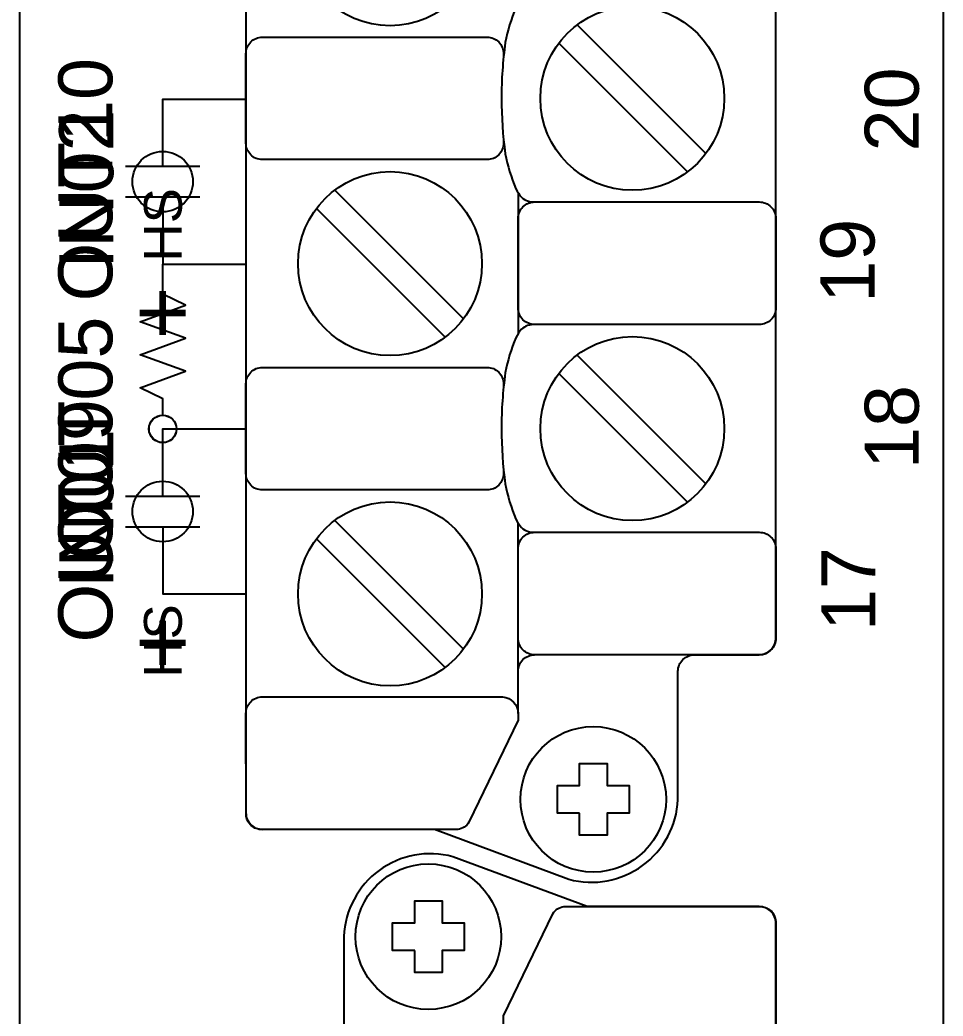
# Model space of a CAD drawing. Extents: x 1 to 47, y 1 to 34.6.
# Drawn here: x 35.169 to 36.849, y 8.93 to 10.742 of the extents above; entities that cross this region are included whole.
import ezdxf

# ---------------------------------------------------------------- set-up
doc = ezdxf.new("R2010")
doc.units = 0
doc.header["$MEASUREMENT"] = 0
for name, color, linetype in [('8_1__0__EMPTY_IO_BOARD_POS', 7, 'CONTINUOUS'), ('8_2__2___8__OPTOISOLATED_I', 7, 'CONTINUOUS'), ('8_3__7___8__OPTOISOLATED_I', 7, 'CONTINUOUS'), ('8_4__C___18__COMMON____6__', 7, 'CONTINUOUS'), ('8_5__D___18__COMMON____6__', 7, 'CONTINUOUS'), ('8_6__E___8__OPTOISOLATED_I', 7, 'CONTINUOUS'), ('8_7__4___18__COMMON____6__', 7, 'CONTINUOUS'), ('8_8__8___8__OPTOISOLATED_I', 7, 'CONTINUOUS'), ('9_0______DWG_', 7, 'CONTINUOUS')]:
    doc.layers.add(name, color=color, linetype=linetype)
doc.styles.add('ARIAL', font='arial.ttf')

msp = doc.modelspace()

# ---------------------------------------------------------------- linework, layer by layer
at = {"layer": '8_1__0__EMPTY_IO_BOARD_POS'}
for points in [[(36.3965, 9.5875), (36.5145, 9.5875, 0.414213), (36.5445, 9.6175), (36.5445, 14.5993, 0.414214), (36.5145, 14.6293), (36.2015, 14.6293), (35.9567, 14.7202, 0.480048), (35.7585, 14.5752), (35.7585, 14.341, -0.414214), (35.7285, 14.311), (35.6104, 14.311, 0.414212), (35.5804, 14.281), (35.5803, 14.281), (35.5803, 9.2999, 0.414215), (35.6103, 9.2699), (35.9232, 9.27), (36.1679, 9.1791, 0.47859), (36.3665, 9.3241), (36.3665, 9.5575, -0.414214)], [(36.3965, 4.0875), (36.5145, 4.0875, 0.414213), (36.5445, 4.1175), (36.5445, 9.0993, 0.414214), (36.5145, 9.1293), (36.2015, 9.1293), (35.9567, 9.2202, 0.480048), (35.7585, 9.0752), (35.7585, 8.841, -0.414214), (35.7285, 8.811), (35.6104, 8.811, 0.414212), (35.5804, 8.781), (35.5803, 8.781), (35.5803, 3.7999, 0.414215), (35.6103, 3.7699), (35.9232, 3.77), (36.1679, 3.6791, 0.47859), (36.3665, 3.8241), (36.3665, 4.0575, -0.414214)]]:
    msp.add_lwpolyline(points, format="xyb", close=True, dxfattribs=at)
for points in [[(36.1876, 9.2995), (36.1473, 9.2995), (36.1473, 9.3495), (36.1876, 9.3495), (36.1876, 9.3896), (36.2375, 9.3896), (36.2375, 9.3495), (36.2775, 9.3495), (36.2775, 9.2995), (36.2375, 9.2995), (36.2375, 9.2594), (36.1876, 9.2594)], [(35.8874, 9.0498), (35.8471, 9.0498), (35.8471, 9.0997), (35.8874, 9.0997), (35.8874, 9.1398), (35.9374, 9.1398), (35.9374, 9.0997), (35.9773, 9.0997), (35.9773, 9.0498), (35.9374, 9.0498), (35.9374, 9.0096), (35.8874, 9.0096)]]:
    msp.add_lwpolyline(points, close=True, dxfattribs=at)
for centre in [(36.2124, 9.3245), (35.9122, 9.0747)]:
    msp.add_circle(centre, 0.1324, dxfattribs=at)
at = {"layer": '8_2__2___8__OPTOISOLATED_I'}
for points in [[(36.3965, 9.5875), (36.5145, 9.5875, 0.414213), (36.5445, 9.6175), (36.5445, 14.5993, 0.414214), (36.5145, 14.6293), (36.2015, 14.6293), (35.9567, 14.7202, 0.480048), (35.7585, 14.5752), (35.7585, 14.341, -0.414214), (35.7285, 14.311), (35.6104, 14.311, 0.414212), (35.5804, 14.281), (35.5803, 14.281), (35.5803, 9.2999, 0.414215), (35.6103, 9.2699), (35.9232, 9.27), (36.1679, 9.1791, 0.47859), (36.3665, 9.3241), (36.3665, 9.5575, -0.414214)], [(36.0757, 10.2182), (36.0757, 10.3811, -0.414214), (36.1057, 10.4111), (36.5145, 10.4111, -0.414214), (36.5445, 10.3811), (36.5445, 10.2182, -0.414214), (36.5145, 10.1882), (36.1057, 10.1882, -0.414214)], [(36.0757, 9.6175), (36.0757, 9.7803, -0.414214), (36.1057, 9.8103), (36.5145, 9.8103, -0.414214), (36.5445, 9.7803), (36.5445, 9.6175, -0.414214), (36.5145, 9.5875), (36.1057, 9.5875, -0.414214)], [(35.5805, 9.2966), (35.5803, 9.4809, -0.414214), (35.6103, 9.5109), (36.0474, 9.5109, -0.390527), (36.0757, 9.4809), (36.0757, 9.4686), (35.986, 9.2827, -0.241986), (35.9661, 9.2699), (35.6103, 9.2699, -0.422157)], [(36.3965, 4.0875), (36.5145, 4.0875, 0.414213), (36.5445, 4.1175), (36.5445, 9.0993, 0.414214), (36.5145, 9.1293), (36.2015, 9.1293), (35.9567, 9.2202, 0.480048), (35.7585, 9.0752), (35.7585, 8.841, -0.414214), (35.7285, 8.811), (35.6104, 8.811, 0.414212), (35.5804, 8.781), (35.5803, 8.781), (35.5803, 3.7999, 0.414215), (35.6103, 3.7699), (35.9232, 3.77), (36.1679, 3.6791, 0.47859), (36.3665, 3.8241), (36.3665, 4.0575, -0.414214)], [(36.5444, 9.1026), (36.5446, 8.9183, -0.414214), (36.5146, 8.8883), (36.0775, 8.8883, -0.390527), (36.0491, 8.9183), (36.0491, 8.9305), (36.1389, 9.1164, -0.241514), (36.1588, 9.1293), (36.5146, 9.1293, -0.422157)]]:
    msp.add_lwpolyline(points, format="xyb", close=True, dxfattribs=at)
for points in [[(36.1057, 10.789, 0.191033), (36.0818, 10.7805, 0.081668), (36.0717, 10.7648, 0.0591), (36.0523, 10.7011, 0.034646), (36.0453, 10.5996, 0.03436), (36.0523, 10.4989, 0.0591), (36.0717, 10.4352, 0.081668), (36.0818, 10.4196, 0.191033), (36.1057, 10.4111)], [(36.0491, 10.526), (36.0491, 10.5181, -0.414214), (36.0191, 10.4881), (35.6103, 10.4881, -0.414214), (35.5803, 10.5181), (35.5803, 10.6809, -0.414214), (35.6103, 10.7109), (36.0191, 10.7109, -0.414214), (36.0491, 10.6809), (36.0491, 10.6741)], [(36.1057, 10.1882, 0.191033), (36.0818, 10.1797, 0.081668), (36.0717, 10.1641, 0.0591), (36.0523, 10.1004, 0.034646), (36.0453, 9.9989, 0.03436), (36.0523, 9.8982, 0.0591), (36.0717, 9.8344, 0.081668), (36.0818, 9.8188, 0.191033), (36.1057, 9.8103)], [(36.0491, 9.9252), (36.0491, 9.9173, -0.414214), (36.0191, 9.8873), (35.6103, 9.8873, -0.414214), (35.5803, 9.9173), (35.5803, 10.0802, -0.414214), (35.6103, 10.1102), (36.0191, 10.1102, -0.414214), (36.0491, 10.0802), (36.0491, 10.0733)], [(36.0757, 9.4809), (36.0757, 9.5575, -0.414214), (36.1057, 9.5875)]]:
    msp.add_lwpolyline(points, format="xyb", dxfattribs=at)
for points in [[(36.1831, 10.7334), (36.4173, 10.4992)], [(36.1497, 10.7), (36.3839, 10.4658)], [(35.4288, 10.476), (35.4288, 10.5982), (35.5799, 10.5982)], [(35.3613, 10.476), (35.4963, 10.476)], [(35.3613, 10.4203), (35.4963, 10.4203)], [(35.4288, 10.4203), (35.4288, 10.2982), (35.5799, 10.2982)], [(35.7421, 10.4328), (35.9763, 10.1986)], [(36.0757, 10.4276), (36.0757, 10.1717)], [(35.7087, 10.3993), (35.9429, 10.1652)], [(36.1831, 10.1326), (36.4173, 9.8985)], [(36.1497, 10.0992), (36.3839, 9.8651)], [(35.4288, 9.876), (35.4288, 9.9982), (35.5799, 9.9982)], [(35.3613, 9.876), (35.4963, 9.876)], [(35.7421, 9.832), (35.9763, 9.5978)], [(36.0757, 9.5575), (36.0757, 9.8268)], [(35.3613, 9.8203), (35.4963, 9.8203)], [(35.4288, 9.8203), (35.4288, 9.6982), (35.5799, 9.6982)], [(35.7087, 9.7986), (35.9429, 9.5644)]]:
    msp.add_lwpolyline(points, dxfattribs=at)
for points in [[(36.1876, 9.2995), (36.1473, 9.2995), (36.1473, 9.3495), (36.1876, 9.3495), (36.1876, 9.3896), (36.2375, 9.3896), (36.2375, 9.3495), (36.2775, 9.3495), (36.2775, 9.2995), (36.2375, 9.2995), (36.2375, 9.2594), (36.1876, 9.2594)], [(35.8874, 9.0498), (35.8471, 9.0498), (35.8471, 9.0997), (35.8874, 9.0997), (35.8874, 9.1398), (35.9374, 9.1398), (35.9374, 9.0997), (35.9773, 9.0997), (35.9773, 9.0498), (35.9374, 9.0498), (35.9374, 9.0096), (35.8874, 9.0096)]]:
    msp.add_lwpolyline(points, close=True, dxfattribs=at)
for centre, radius in [((35.8425, 10.899), 0.1673), ((36.2835, 10.5996), 0.1673), ((35.8425, 10.299), 0.1673), ((36.2835, 9.9989), 0.1673), ((35.8425, 9.6982), 0.1673), ((36.2124, 9.3245), 0.1324), ((35.9122, 9.0747), 0.1324)]:
    msp.add_circle(centre, radius, dxfattribs=at)
at = {"layer": '8_3__7___8__OPTOISOLATED_I'}
for points in [[(36.3965, 9.5875), (36.5145, 9.5875, 0.414213), (36.5445, 9.6175), (36.5445, 14.5993, 0.414214), (36.5145, 14.6293), (36.2015, 14.6293), (35.9567, 14.7202, 0.480048), (35.7585, 14.5752), (35.7585, 14.341, -0.414214), (35.7285, 14.311), (35.6104, 14.311, 0.414212), (35.5804, 14.281), (35.5803, 14.281), (35.5803, 9.2999, 0.414215), (35.6103, 9.2699), (35.9232, 9.27), (36.1679, 9.1791, 0.47859), (36.3665, 9.3241), (36.3665, 9.5575, -0.414214)], [(36.0757, 10.2182), (36.0757, 10.3811, -0.414214), (36.1057, 10.4111), (36.5145, 10.4111, -0.414214), (36.5445, 10.3811), (36.5445, 10.2182, -0.414214), (36.5145, 10.1882), (36.1057, 10.1882, -0.414214)], [(36.0757, 9.6175), (36.0757, 9.7803, -0.414214), (36.1057, 9.8103), (36.5145, 9.8103, -0.414214), (36.5445, 9.7803), (36.5445, 9.6175, -0.414214), (36.5145, 9.5875), (36.1057, 9.5875, -0.414214)], [(35.5805, 9.2966), (35.5803, 9.4809, -0.414214), (35.6103, 9.5109), (36.0474, 9.5109, -0.390527), (36.0757, 9.4809), (36.0757, 9.4686), (35.986, 9.2827, -0.241986), (35.9661, 9.2699), (35.6103, 9.2699, -0.422157)], [(36.3965, 4.0875), (36.5145, 4.0875, 0.414213), (36.5445, 4.1175), (36.5445, 9.0993, 0.414214), (36.5145, 9.1293), (36.2015, 9.1293), (35.9567, 9.2202, 0.480048), (35.7585, 9.0752), (35.7585, 8.841, -0.414214), (35.7285, 8.811), (35.6104, 8.811, 0.414212), (35.5804, 8.781), (35.5803, 8.781), (35.5803, 3.7999, 0.414215), (35.6103, 3.7699), (35.9232, 3.77), (36.1679, 3.6791, 0.47859), (36.3665, 3.8241), (36.3665, 4.0575, -0.414214)], [(36.5444, 9.1026), (36.5446, 8.9183, -0.414214), (36.5146, 8.8883), (36.0775, 8.8883, -0.390527), (36.0491, 8.9183), (36.0491, 8.9305), (36.1389, 9.1164, -0.241514), (36.1588, 9.1293), (36.5146, 9.1293, -0.422157)]]:
    msp.add_lwpolyline(points, format="xyb", close=True, dxfattribs=at)
for points in [[(36.1057, 10.789, 0.191033), (36.0818, 10.7805, 0.081668), (36.0717, 10.7648, 0.0591), (36.0523, 10.7011, 0.034646), (36.0453, 10.5996, 0.03436), (36.0523, 10.4989, 0.0591), (36.0717, 10.4352, 0.081668), (36.0818, 10.4196, 0.191033), (36.1057, 10.4111)], [(36.0491, 10.526), (36.0491, 10.5181, -0.414214), (36.0191, 10.4881), (35.6103, 10.4881, -0.414214), (35.5803, 10.5181), (35.5803, 10.6809, -0.414214), (35.6103, 10.7109), (36.0191, 10.7109, -0.414214), (36.0491, 10.6809), (36.0491, 10.6741)], [(36.1057, 10.1882, 0.191033), (36.0818, 10.1797, 0.081668), (36.0717, 10.1641, 0.0591), (36.0523, 10.1004, 0.034646), (36.0453, 9.9989, 0.03436), (36.0523, 9.8982, 0.0591), (36.0717, 9.8344, 0.081668), (36.0818, 9.8188, 0.191033), (36.1057, 9.8103)], [(36.0491, 9.9252), (36.0491, 9.9173, -0.414214), (36.0191, 9.8873), (35.6103, 9.8873, -0.414214), (35.5803, 9.9173), (35.5803, 10.0802, -0.414214), (35.6103, 10.1102), (36.0191, 10.1102, -0.414214), (36.0491, 10.0802), (36.0491, 10.0733)], [(36.0757, 9.4809), (36.0757, 9.5575, -0.414214), (36.1057, 9.5875)]]:
    msp.add_lwpolyline(points, format="xyb", dxfattribs=at)
for points in [[(36.1831, 10.7334), (36.4173, 10.4992)], [(36.1497, 10.7), (36.3839, 10.4658)], [(35.4288, 10.476), (35.4288, 10.5982), (35.5799, 10.5982)], [(35.3613, 10.476), (35.4963, 10.476)], [(35.3613, 10.4203), (35.4963, 10.4203)], [(35.4288, 10.4203), (35.4288, 10.2982), (35.5799, 10.2982)], [(35.7421, 10.4328), (35.9763, 10.1986)], [(36.0757, 10.4276), (36.0757, 10.1717)], [(35.7087, 10.3993), (35.9429, 10.1652)], [(36.1831, 10.1326), (36.4173, 9.8985)], [(36.1497, 10.0992), (36.3839, 9.8651)], [(35.4288, 9.876), (35.4288, 9.9982), (35.5799, 9.9982)], [(35.3613, 9.876), (35.4963, 9.876)], [(35.7421, 9.832), (35.9763, 9.5978)], [(36.0757, 9.5575), (36.0757, 9.8268)], [(35.3613, 9.8203), (35.4963, 9.8203)], [(35.4288, 9.8203), (35.4288, 9.6982), (35.5799, 9.6982)], [(35.7087, 9.7986), (35.9429, 9.5644)]]:
    msp.add_lwpolyline(points, dxfattribs=at)
for points in [[(36.1876, 9.2995), (36.1473, 9.2995), (36.1473, 9.3495), (36.1876, 9.3495), (36.1876, 9.3896), (36.2375, 9.3896), (36.2375, 9.3495), (36.2775, 9.3495), (36.2775, 9.2995), (36.2375, 9.2995), (36.2375, 9.2594), (36.1876, 9.2594)], [(35.8874, 9.0498), (35.8471, 9.0498), (35.8471, 9.0997), (35.8874, 9.0997), (35.8874, 9.1398), (35.9374, 9.1398), (35.9374, 9.0997), (35.9773, 9.0997), (35.9773, 9.0498), (35.9374, 9.0498), (35.9374, 9.0096), (35.8874, 9.0096)]]:
    msp.add_lwpolyline(points, close=True, dxfattribs=at)
for centre, radius in [((35.8425, 10.899), 0.1673), ((36.2835, 10.5996), 0.1673), ((35.8425, 10.299), 0.1673), ((36.2835, 9.9989), 0.1673), ((35.8425, 9.6982), 0.1673), ((36.2124, 9.3245), 0.1324), ((35.9122, 9.0747), 0.1324)]:
    msp.add_circle(centre, radius, dxfattribs=at)
at = {"layer": '8_4__C___18__COMMON____6__'}
for points in [[(36.3965, 9.5875), (36.5145, 9.5875, 0.414213), (36.5445, 9.6175), (36.5445, 14.5993, 0.414214), (36.5145, 14.6293), (36.2015, 14.6293), (35.9567, 14.7202, 0.480048), (35.7585, 14.5752), (35.7585, 14.341, -0.414214), (35.7285, 14.311), (35.6104, 14.311, 0.414212), (35.5804, 14.281), (35.5803, 14.281), (35.5803, 9.2999, 0.414215), (35.6103, 9.2699), (35.9232, 9.27), (36.1679, 9.1791, 0.47859), (36.3665, 9.3241), (36.3665, 9.5575, -0.414214)], [(36.0757, 10.2182), (36.0757, 10.3811, -0.414214), (36.1057, 10.4111), (36.5145, 10.4111, -0.414214), (36.5445, 10.3811), (36.5445, 10.2182, -0.414214), (36.5145, 10.1882), (36.1057, 10.1882, -0.414214)], [(36.0757, 9.6175), (36.0757, 9.7803, -0.414214), (36.1057, 9.8103), (36.5145, 9.8103, -0.414214), (36.5445, 9.7803), (36.5445, 9.6175, -0.414214), (36.5145, 9.5875), (36.1057, 9.5875, -0.414214)], [(35.5805, 9.2966), (35.5803, 9.4809, -0.414214), (35.6103, 9.5109), (36.0474, 9.5109, -0.390527), (36.0757, 9.4809), (36.0757, 9.4686), (35.986, 9.2827, -0.241986), (35.9661, 9.2699), (35.6103, 9.2699, -0.422157)], [(36.3965, 4.0875), (36.5145, 4.0875, 0.414213), (36.5445, 4.1175), (36.5445, 9.0993, 0.414214), (36.5145, 9.1293), (36.2015, 9.1293), (35.9567, 9.2202, 0.480048), (35.7585, 9.0752), (35.7585, 8.841, -0.414214), (35.7285, 8.811), (35.6104, 8.811, 0.414212), (35.5804, 8.781), (35.5803, 8.781), (35.5803, 3.7999, 0.414215), (35.6103, 3.7699), (35.9232, 3.77), (36.1679, 3.6791, 0.47859), (36.3665, 3.8241), (36.3665, 4.0575, -0.414214)], [(36.5444, 9.1026), (36.5446, 8.9183, -0.414214), (36.5146, 8.8883), (36.0775, 8.8883, -0.390527), (36.0491, 8.9183), (36.0491, 8.9305), (36.1389, 9.1164, -0.241514), (36.1588, 9.1293), (36.5146, 9.1293, -0.422157)]]:
    msp.add_lwpolyline(points, format="xyb", close=True, dxfattribs=at)
for points in [[(36.1057, 10.789, 0.191033), (36.0818, 10.7805, 0.081668), (36.0717, 10.7648, 0.0591), (36.0523, 10.7011, 0.034646), (36.0453, 10.5996, 0.03436), (36.0523, 10.4989, 0.0591), (36.0717, 10.4352, 0.081668), (36.0818, 10.4196, 0.191033), (36.1057, 10.4111)], [(36.0491, 10.526), (36.0491, 10.5181, -0.414214), (36.0191, 10.4881), (35.6103, 10.4881, -0.414214), (35.5803, 10.5181), (35.5803, 10.6809, -0.414214), (35.6103, 10.7109), (36.0191, 10.7109, -0.414214), (36.0491, 10.6809), (36.0491, 10.6741)], [(36.1057, 10.1882, 0.191033), (36.0818, 10.1797, 0.081668), (36.0717, 10.1641, 0.0591), (36.0523, 10.1004, 0.034646), (36.0453, 9.9989, 0.03436), (36.0523, 9.8982, 0.0591), (36.0717, 9.8344, 0.081668), (36.0818, 9.8188, 0.191033), (36.1057, 9.8103)], [(36.0491, 9.9252), (36.0491, 9.9173, -0.414214), (36.0191, 9.8873), (35.6103, 9.8873, -0.414214), (35.5803, 9.9173), (35.5803, 10.0802, -0.414214), (35.6103, 10.1102), (36.0191, 10.1102, -0.414214), (36.0491, 10.0802), (36.0491, 10.0733)], [(36.0757, 9.4809), (36.0757, 9.5575, -0.414214), (36.1057, 9.5875)]]:
    msp.add_lwpolyline(points, format="xyb", dxfattribs=at)
for points in [[(36.1831, 10.7334), (36.4173, 10.4992)], [(36.1497, 10.7), (36.3839, 10.4658)], [(35.4288, 10.5031), (35.4288, 10.5982), (35.5799, 10.5982)], [(35.7421, 10.4328), (35.9763, 10.1986)], [(36.0757, 10.4276), (36.0757, 10.1717)], [(35.4288, 10.3931), (35.4288, 10.2982), (35.5799, 10.2982)], [(35.7087, 10.3993), (35.9429, 10.1652)], [(36.1831, 10.1326), (36.4173, 9.8985)], [(36.1497, 10.0992), (36.3839, 9.8651)], [(35.4288, 9.9031), (35.4288, 9.9982), (35.5799, 9.9982)], [(35.7421, 9.832), (35.9763, 9.5978)], [(36.0757, 9.5575), (36.0757, 9.8268)], [(35.4288, 9.7931), (35.4288, 9.6982), (35.5799, 9.6982)], [(35.7087, 9.7986), (35.9429, 9.5644)]]:
    msp.add_lwpolyline(points, dxfattribs=at)
for points in [[(36.1876, 9.2995), (36.1473, 9.2995), (36.1473, 9.3495), (36.1876, 9.3495), (36.1876, 9.3896), (36.2375, 9.3896), (36.2375, 9.3495), (36.2775, 9.3495), (36.2775, 9.2995), (36.2375, 9.2995), (36.2375, 9.2594), (36.1876, 9.2594)], [(35.8874, 9.0498), (35.8471, 9.0498), (35.8471, 9.0997), (35.8874, 9.0997), (35.8874, 9.1398), (35.9374, 9.1398), (35.9374, 9.0997), (35.9773, 9.0997), (35.9773, 9.0498), (35.9374, 9.0498), (35.9374, 9.0096), (35.8874, 9.0096)]]:
    msp.add_lwpolyline(points, close=True, dxfattribs=at)
for centre, radius in [((35.8425, 10.899), 0.1673), ((36.2835, 10.5996), 0.1673), ((35.4288, 10.4481), 0.055), ((35.8425, 10.299), 0.1673), ((36.2835, 9.9989), 0.1673), ((35.4288, 9.8481), 0.055), ((35.8425, 9.6982), 0.1673), ((36.2124, 9.3245), 0.1324), ((35.9122, 9.0747), 0.1324)]:
    msp.add_circle(centre, radius, dxfattribs=at)
at = {"layer": '8_5__D___18__COMMON____6__'}
for points in [[(36.3965, 9.5875), (36.5145, 9.5875, 0.414213), (36.5445, 9.6175), (36.5445, 14.5993, 0.414214), (36.5145, 14.6293), (36.2015, 14.6293), (35.9567, 14.7202, 0.480048), (35.7585, 14.5752), (35.7585, 14.341, -0.414214), (35.7285, 14.311), (35.6104, 14.311, 0.414212), (35.5804, 14.281), (35.5803, 14.281), (35.5803, 9.2999, 0.414215), (35.6103, 9.2699), (35.9232, 9.27), (36.1679, 9.1791, 0.47859), (36.3665, 9.3241), (36.3665, 9.5575, -0.414214)], [(36.0757, 10.2182), (36.0757, 10.3811, -0.414214), (36.1057, 10.4111), (36.5145, 10.4111, -0.414214), (36.5445, 10.3811), (36.5445, 10.2182, -0.414214), (36.5145, 10.1882), (36.1057, 10.1882, -0.414214)], [(36.0757, 9.6175), (36.0757, 9.7803, -0.414214), (36.1057, 9.8103), (36.5145, 9.8103, -0.414214), (36.5445, 9.7803), (36.5445, 9.6175, -0.414214), (36.5145, 9.5875), (36.1057, 9.5875, -0.414214)], [(35.5805, 9.2966), (35.5803, 9.4809, -0.414214), (35.6103, 9.5109), (36.0474, 9.5109, -0.390527), (36.0757, 9.4809), (36.0757, 9.4686), (35.986, 9.2827, -0.241986), (35.9661, 9.2699), (35.6103, 9.2699, -0.422157)], [(36.3965, 4.0875), (36.5145, 4.0875, 0.414213), (36.5445, 4.1175), (36.5445, 9.0993, 0.414214), (36.5145, 9.1293), (36.2015, 9.1293), (35.9567, 9.2202, 0.480048), (35.7585, 9.0752), (35.7585, 8.841, -0.414214), (35.7285, 8.811), (35.6104, 8.811, 0.414212), (35.5804, 8.781), (35.5803, 8.781), (35.5803, 3.7999, 0.414215), (35.6103, 3.7699), (35.9232, 3.77), (36.1679, 3.6791, 0.47859), (36.3665, 3.8241), (36.3665, 4.0575, -0.414214)], [(36.5444, 9.1026), (36.5446, 8.9183, -0.414214), (36.5146, 8.8883), (36.0775, 8.8883, -0.390527), (36.0491, 8.9183), (36.0491, 8.9305), (36.1389, 9.1164, -0.241514), (36.1588, 9.1293), (36.5146, 9.1293, -0.422157)]]:
    msp.add_lwpolyline(points, format="xyb", close=True, dxfattribs=at)
for points in [[(36.1057, 10.789, 0.191033), (36.0818, 10.7805, 0.081668), (36.0717, 10.7648, 0.0591), (36.0523, 10.7011, 0.034646), (36.0453, 10.5996, 0.03436), (36.0523, 10.4989, 0.0591), (36.0717, 10.4352, 0.081668), (36.0818, 10.4196, 0.191033), (36.1057, 10.4111)], [(36.0491, 10.526), (36.0491, 10.5181, -0.414214), (36.0191, 10.4881), (35.6103, 10.4881, -0.414214), (35.5803, 10.5181), (35.5803, 10.6809, -0.414214), (35.6103, 10.7109), (36.0191, 10.7109, -0.414214), (36.0491, 10.6809), (36.0491, 10.6741)], [(36.1057, 10.1882, 0.191033), (36.0818, 10.1797, 0.081668), (36.0717, 10.1641, 0.0591), (36.0523, 10.1004, 0.034646), (36.0453, 9.9989, 0.03436), (36.0523, 9.8982, 0.0591), (36.0717, 9.8344, 0.081668), (36.0818, 9.8188, 0.191033), (36.1057, 9.8103)], [(36.0491, 9.9252), (36.0491, 9.9173, -0.414214), (36.0191, 9.8873), (35.6103, 9.8873, -0.414214), (35.5803, 9.9173), (35.5803, 10.0802, -0.414214), (35.6103, 10.1102), (36.0191, 10.1102, -0.414214), (36.0491, 10.0802), (36.0491, 10.0733)], [(36.0757, 9.4809), (36.0757, 9.5575, -0.414214), (36.1057, 9.5875)]]:
    msp.add_lwpolyline(points, format="xyb", dxfattribs=at)
for points in [[(36.1831, 10.7334), (36.4173, 10.4992)], [(36.1497, 10.7), (36.3839, 10.4658)], [(35.4288, 10.5031), (35.4288, 10.5982), (35.5799, 10.5982)], [(35.7421, 10.4328), (35.9763, 10.1986)], [(36.0757, 10.4276), (36.0757, 10.1717)], [(35.4288, 10.3931), (35.4288, 10.2982), (35.5799, 10.2982)], [(35.7087, 10.3993), (35.9429, 10.1652)], [(36.1831, 10.1326), (36.4173, 9.8985)], [(36.1497, 10.0992), (36.3839, 9.8651)], [(35.4288, 9.9031), (35.4288, 9.9982), (35.5799, 9.9982)], [(35.7421, 9.832), (35.9763, 9.5978)], [(36.0757, 9.5575), (36.0757, 9.8268)], [(35.4288, 9.7931), (35.4288, 9.6982), (35.5799, 9.6982)], [(35.7087, 9.7986), (35.9429, 9.5644)]]:
    msp.add_lwpolyline(points, dxfattribs=at)
for points in [[(36.1876, 9.2995), (36.1473, 9.2995), (36.1473, 9.3495), (36.1876, 9.3495), (36.1876, 9.3896), (36.2375, 9.3896), (36.2375, 9.3495), (36.2775, 9.3495), (36.2775, 9.2995), (36.2375, 9.2995), (36.2375, 9.2594), (36.1876, 9.2594)], [(35.8874, 9.0498), (35.8471, 9.0498), (35.8471, 9.0997), (35.8874, 9.0997), (35.8874, 9.1398), (35.9374, 9.1398), (35.9374, 9.0997), (35.9773, 9.0997), (35.9773, 9.0498), (35.9374, 9.0498), (35.9374, 9.0096), (35.8874, 9.0096)]]:
    msp.add_lwpolyline(points, close=True, dxfattribs=at)
for centre, radius in [((35.8425, 10.899), 0.1673), ((36.2835, 10.5996), 0.1673), ((35.4288, 10.4481), 0.055), ((35.8425, 10.299), 0.1673), ((36.2835, 9.9989), 0.1673), ((35.4288, 9.8481), 0.055), ((35.8425, 9.6982), 0.1673), ((36.2124, 9.3245), 0.1324), ((35.9122, 9.0747), 0.1324)]:
    msp.add_circle(centre, radius, dxfattribs=at)
at = {"layer": '8_6__E___8__OPTOISOLATED_I'}
for points in [[(36.3965, 9.5875), (36.5145, 9.5875, 0.414213), (36.5445, 9.6175), (36.5445, 14.5993, 0.414214), (36.5145, 14.6293), (36.2015, 14.6293), (35.9567, 14.7202, 0.480048), (35.7585, 14.5752), (35.7585, 14.341, -0.414214), (35.7285, 14.311), (35.6104, 14.311, 0.414212), (35.5804, 14.281), (35.5803, 14.281), (35.5803, 9.2999, 0.414215), (35.6103, 9.2699), (35.9232, 9.27), (36.1679, 9.1791, 0.47859), (36.3665, 9.3241), (36.3665, 9.5575, -0.414214)], [(36.0757, 10.2182), (36.0757, 10.3811, -0.414214), (36.1057, 10.4111), (36.5145, 10.4111, -0.414214), (36.5445, 10.3811), (36.5445, 10.2182, -0.414214), (36.5145, 10.1882), (36.1057, 10.1882, -0.414214)], [(36.0757, 9.6175), (36.0757, 9.7803, -0.414214), (36.1057, 9.8103), (36.5145, 9.8103, -0.414214), (36.5445, 9.7803), (36.5445, 9.6175, -0.414214), (36.5145, 9.5875), (36.1057, 9.5875, -0.414214)], [(35.5805, 9.2966), (35.5803, 9.4809, -0.414214), (35.6103, 9.5109), (36.0474, 9.5109, -0.390527), (36.0757, 9.4809), (36.0757, 9.4686), (35.986, 9.2827, -0.241986), (35.9661, 9.2699), (35.6103, 9.2699, -0.422157)], [(36.3965, 4.0875), (36.5145, 4.0875, 0.414213), (36.5445, 4.1175), (36.5445, 9.0993, 0.414214), (36.5145, 9.1293), (36.2015, 9.1293), (35.9567, 9.2202, 0.480048), (35.7585, 9.0752), (35.7585, 8.841, -0.414214), (35.7285, 8.811), (35.6104, 8.811, 0.414212), (35.5804, 8.781), (35.5803, 8.781), (35.5803, 3.7999, 0.414215), (35.6103, 3.7699), (35.9232, 3.77), (36.1679, 3.6791, 0.47859), (36.3665, 3.8241), (36.3665, 4.0575, -0.414214)], [(36.5444, 9.1026), (36.5446, 8.9183, -0.414214), (36.5146, 8.8883), (36.0775, 8.8883, -0.390527), (36.0491, 8.9183), (36.0491, 8.9305), (36.1389, 9.1164, -0.241514), (36.1588, 9.1293), (36.5146, 9.1293, -0.422157)]]:
    msp.add_lwpolyline(points, format="xyb", close=True, dxfattribs=at)
for points in [[(36.1057, 10.789, 0.191033), (36.0818, 10.7805, 0.081668), (36.0717, 10.7648, 0.0591), (36.0523, 10.7011, 0.034646), (36.0453, 10.5996, 0.03436), (36.0523, 10.4989, 0.0591), (36.0717, 10.4352, 0.081668), (36.0818, 10.4196, 0.191033), (36.1057, 10.4111)], [(36.0491, 10.526), (36.0491, 10.5181, -0.414214), (36.0191, 10.4881), (35.6103, 10.4881, -0.414214), (35.5803, 10.5181), (35.5803, 10.6809, -0.414214), (35.6103, 10.7109), (36.0191, 10.7109, -0.414214), (36.0491, 10.6809), (36.0491, 10.6741)], [(36.1057, 10.1882, 0.191033), (36.0818, 10.1797, 0.081668), (36.0717, 10.1641, 0.0591), (36.0523, 10.1004, 0.034646), (36.0453, 9.9989, 0.03436), (36.0523, 9.8982, 0.0591), (36.0717, 9.8344, 0.081668), (36.0818, 9.8188, 0.191033), (36.1057, 9.8103)], [(36.0491, 9.9252), (36.0491, 9.9173, -0.414214), (36.0191, 9.8873), (35.6103, 9.8873, -0.414214), (35.5803, 9.9173), (35.5803, 10.0802, -0.414214), (35.6103, 10.1102), (36.0191, 10.1102, -0.414214), (36.0491, 10.0802), (36.0491, 10.0733)], [(36.0757, 9.4809), (36.0757, 9.5575, -0.414214), (36.1057, 9.5875)]]:
    msp.add_lwpolyline(points, format="xyb", dxfattribs=at)
for points in [[(36.1831, 10.7334), (36.4173, 10.4992)], [(36.1497, 10.7), (36.3839, 10.4658)], [(35.7421, 10.4328), (35.9763, 10.1986)], [(36.0757, 10.4276), (36.0757, 10.1717)], [(35.7087, 10.3993), (35.9429, 10.1652)], [(35.4288, 10.0231), (35.4288, 10.0531), (35.3876, 10.0731), (35.4701, 10.1031), (35.3876, 10.1331), (35.4701, 10.1631), (35.3876, 10.1931), (35.4701, 10.2232), (35.4288, 10.2432), (35.4288, 10.2981), (35.5799, 10.2981)], [(36.1831, 10.1326), (36.4173, 9.8985)], [(36.1497, 10.0992), (36.3839, 9.8651)], [(35.5799, 9.9981), (35.4538, 9.9981)], [(35.4288, 9.876), (35.4288, 9.9732)], [(35.3688, 9.876), (35.4888, 9.876)], [(35.7421, 9.832), (35.9763, 9.5978)], [(36.0757, 9.5575), (36.0757, 9.8268)], [(35.3688, 9.8203), (35.4888, 9.8203)], [(35.4288, 9.8203), (35.4288, 9.6982), (35.5799, 9.6982)], [(35.7087, 9.7986), (35.9429, 9.5644)]]:
    msp.add_lwpolyline(points, dxfattribs=at)
for points in [[(36.1876, 9.2995), (36.1473, 9.2995), (36.1473, 9.3495), (36.1876, 9.3495), (36.1876, 9.3896), (36.2375, 9.3896), (36.2375, 9.3495), (36.2775, 9.3495), (36.2775, 9.2995), (36.2375, 9.2995), (36.2375, 9.2594), (36.1876, 9.2594)], [(35.8874, 9.0498), (35.8471, 9.0498), (35.8471, 9.0997), (35.8874, 9.0997), (35.8874, 9.1398), (35.9374, 9.1398), (35.9374, 9.0997), (35.9773, 9.0997), (35.9773, 9.0498), (35.9374, 9.0498), (35.9374, 9.0096), (35.8874, 9.0096)]]:
    msp.add_lwpolyline(points, close=True, dxfattribs=at)
for centre, radius in [((35.8425, 10.899), 0.1673), ((36.2835, 10.5996), 0.1673), ((35.8425, 10.299), 0.1673), ((36.2835, 9.9989), 0.1673), ((35.4288, 9.9982), 0.025), ((35.8425, 9.6982), 0.1673), ((36.2124, 9.3245), 0.1324), ((35.9122, 9.0747), 0.1324)]:
    msp.add_circle(centre, radius, dxfattribs=at)
at = {"layer": '8_7__4___18__COMMON____6__'}
for points in [[(36.3965, 9.5875), (36.5145, 9.5875, 0.414213), (36.5445, 9.6175), (36.5445, 14.5993, 0.414214), (36.5145, 14.6293), (36.2015, 14.6293), (35.9567, 14.7202, 0.480048), (35.7585, 14.5752), (35.7585, 14.341, -0.414214), (35.7285, 14.311), (35.6104, 14.311, 0.414212), (35.5804, 14.281), (35.5803, 14.281), (35.5803, 9.2999, 0.414215), (35.6103, 9.2699), (35.9232, 9.27), (36.1679, 9.1791, 0.47859), (36.3665, 9.3241), (36.3665, 9.5575, -0.414214)], [(36.0757, 10.2182), (36.0757, 10.3811, -0.414214), (36.1057, 10.4111), (36.5145, 10.4111, -0.414214), (36.5445, 10.3811), (36.5445, 10.2182, -0.414214), (36.5145, 10.1882), (36.1057, 10.1882, -0.414214)], [(36.0757, 9.6175), (36.0757, 9.7803, -0.414214), (36.1057, 9.8103), (36.5145, 9.8103, -0.414214), (36.5445, 9.7803), (36.5445, 9.6175, -0.414214), (36.5145, 9.5875), (36.1057, 9.5875, -0.414214)], [(35.5805, 9.2966), (35.5803, 9.4809, -0.414214), (35.6103, 9.5109), (36.0474, 9.5109, -0.390527), (36.0757, 9.4809), (36.0757, 9.4686), (35.986, 9.2827, -0.241986), (35.9661, 9.2699), (35.6103, 9.2699, -0.422157)], [(36.3965, 4.0875), (36.5145, 4.0875, 0.414213), (36.5445, 4.1175), (36.5445, 9.0993, 0.414214), (36.5145, 9.1293), (36.2015, 9.1293), (35.9567, 9.2202, 0.480048), (35.7585, 9.0752), (35.7585, 8.841, -0.414214), (35.7285, 8.811), (35.6104, 8.811, 0.414212), (35.5804, 8.781), (35.5803, 8.781), (35.5803, 3.7999, 0.414215), (35.6103, 3.7699), (35.9232, 3.77), (36.1679, 3.6791, 0.47859), (36.3665, 3.8241), (36.3665, 4.0575, -0.414214)], [(36.5444, 9.1026), (36.5446, 8.9183, -0.414214), (36.5146, 8.8883), (36.0775, 8.8883, -0.390527), (36.0491, 8.9183), (36.0491, 8.9305), (36.1389, 9.1164, -0.241514), (36.1588, 9.1293), (36.5146, 9.1293, -0.422157)]]:
    msp.add_lwpolyline(points, format="xyb", close=True, dxfattribs=at)
for points in [[(36.1057, 10.789, 0.191033), (36.0818, 10.7805, 0.081668), (36.0717, 10.7648, 0.0591), (36.0523, 10.7011, 0.034646), (36.0453, 10.5996, 0.03436), (36.0523, 10.4989, 0.0591), (36.0717, 10.4352, 0.081668), (36.0818, 10.4196, 0.191033), (36.1057, 10.4111)], [(36.0491, 10.526), (36.0491, 10.5181, -0.414214), (36.0191, 10.4881), (35.6103, 10.4881, -0.414214), (35.5803, 10.5181), (35.5803, 10.6809, -0.414214), (35.6103, 10.7109), (36.0191, 10.7109, -0.414214), (36.0491, 10.6809), (36.0491, 10.6741)], [(36.1057, 10.1882, 0.191033), (36.0818, 10.1797, 0.081668), (36.0717, 10.1641, 0.0591), (36.0523, 10.1004, 0.034646), (36.0453, 9.9989, 0.03436), (36.0523, 9.8982, 0.0591), (36.0717, 9.8344, 0.081668), (36.0818, 9.8188, 0.191033), (36.1057, 9.8103)], [(36.0491, 9.9252), (36.0491, 9.9173, -0.414214), (36.0191, 9.8873), (35.6103, 9.8873, -0.414214), (35.5803, 9.9173), (35.5803, 10.0802, -0.414214), (35.6103, 10.1102), (36.0191, 10.1102, -0.414214), (36.0491, 10.0802), (36.0491, 10.0733)], [(36.0757, 9.4809), (36.0757, 9.5575, -0.414214), (36.1057, 9.5875)]]:
    msp.add_lwpolyline(points, format="xyb", dxfattribs=at)
for points in [[(36.1831, 10.7334), (36.4173, 10.4992)], [(36.1497, 10.7), (36.3839, 10.4658)], [(35.4288, 10.5031), (35.4288, 10.5982), (35.5799, 10.5982)], [(35.7421, 10.4328), (35.9763, 10.1986)], [(36.0757, 10.4276), (36.0757, 10.1717)], [(35.4288, 10.3931), (35.4288, 10.2982), (35.5799, 10.2982)], [(35.7087, 10.3993), (35.9429, 10.1652)], [(36.1831, 10.1326), (36.4173, 9.8985)], [(36.1497, 10.0992), (36.3839, 9.8651)], [(35.4288, 9.9031), (35.4288, 9.9982), (35.5799, 9.9982)], [(35.7421, 9.832), (35.9763, 9.5978)], [(36.0757, 9.5575), (36.0757, 9.8268)], [(35.4288, 9.7931), (35.4288, 9.6982), (35.5799, 9.6982)], [(35.7087, 9.7986), (35.9429, 9.5644)]]:
    msp.add_lwpolyline(points, dxfattribs=at)
for points in [[(36.1876, 9.2995), (36.1473, 9.2995), (36.1473, 9.3495), (36.1876, 9.3495), (36.1876, 9.3896), (36.2375, 9.3896), (36.2375, 9.3495), (36.2775, 9.3495), (36.2775, 9.2995), (36.2375, 9.2995), (36.2375, 9.2594), (36.1876, 9.2594)], [(35.8874, 9.0498), (35.8471, 9.0498), (35.8471, 9.0997), (35.8874, 9.0997), (35.8874, 9.1398), (35.9374, 9.1398), (35.9374, 9.0997), (35.9773, 9.0997), (35.9773, 9.0498), (35.9374, 9.0498), (35.9374, 9.0096), (35.8874, 9.0096)]]:
    msp.add_lwpolyline(points, close=True, dxfattribs=at)
for centre, radius in [((35.8425, 10.899), 0.1673), ((36.2835, 10.5996), 0.1673), ((35.4288, 10.4481), 0.055), ((35.8425, 10.299), 0.1673), ((36.2835, 9.9989), 0.1673), ((35.4288, 9.8481), 0.055), ((35.8425, 9.6982), 0.1673), ((36.2124, 9.3245), 0.1324), ((35.9122, 9.0747), 0.1324)]:
    msp.add_circle(centre, radius, dxfattribs=at)
at = {"layer": '8_8__8___8__OPTOISOLATED_I'}
for points in [[(36.3965, 9.5875), (36.5145, 9.5875, 0.414213), (36.5445, 9.6175), (36.5445, 14.5993, 0.414214), (36.5145, 14.6293), (36.2015, 14.6293), (35.9567, 14.7202, 0.480048), (35.7585, 14.5752), (35.7585, 14.341, -0.414214), (35.7285, 14.311), (35.6104, 14.311, 0.414212), (35.5804, 14.281), (35.5803, 14.281), (35.5803, 9.2999, 0.414215), (35.6103, 9.2699), (35.9232, 9.27), (36.1679, 9.1791, 0.47859), (36.3665, 9.3241), (36.3665, 9.5575, -0.414214)], [(36.0757, 10.2182), (36.0757, 10.3811, -0.414214), (36.1057, 10.4111), (36.5145, 10.4111, -0.414214), (36.5445, 10.3811), (36.5445, 10.2182, -0.414214), (36.5145, 10.1882), (36.1057, 10.1882, -0.414214)], [(36.0757, 9.6175), (36.0757, 9.7803, -0.414214), (36.1057, 9.8103), (36.5145, 9.8103, -0.414214), (36.5445, 9.7803), (36.5445, 9.6175, -0.414214), (36.5145, 9.5875), (36.1057, 9.5875, -0.414214)], [(35.5805, 9.2966), (35.5803, 9.4809, -0.414214), (35.6103, 9.5109), (36.0474, 9.5109, -0.390527), (36.0757, 9.4809), (36.0757, 9.4686), (35.986, 9.2827, -0.241986), (35.9661, 9.2699), (35.6103, 9.2699, -0.422157)], [(36.3965, 4.0875), (36.5145, 4.0875, 0.414213), (36.5445, 4.1175), (36.5445, 9.0993, 0.414214), (36.5145, 9.1293), (36.2015, 9.1293), (35.9567, 9.2202, 0.480048), (35.7585, 9.0752), (35.7585, 8.841, -0.414214), (35.7285, 8.811), (35.6104, 8.811, 0.414212), (35.5804, 8.781), (35.5803, 8.781), (35.5803, 3.7999, 0.414215), (35.6103, 3.7699), (35.9232, 3.77), (36.1679, 3.6791, 0.47859), (36.3665, 3.8241), (36.3665, 4.0575, -0.414214)], [(36.5444, 9.1026), (36.5446, 8.9183, -0.414214), (36.5146, 8.8883), (36.0775, 8.8883, -0.390527), (36.0491, 8.9183), (36.0491, 8.9305), (36.1389, 9.1164, -0.241514), (36.1588, 9.1293), (36.5146, 9.1293, -0.422157)]]:
    msp.add_lwpolyline(points, format="xyb", close=True, dxfattribs=at)
for points in [[(36.1057, 10.789, 0.191033), (36.0818, 10.7805, 0.081668), (36.0717, 10.7648, 0.0591), (36.0523, 10.7011, 0.034646), (36.0453, 10.5996, 0.03436), (36.0523, 10.4989, 0.0591), (36.0717, 10.4352, 0.081668), (36.0818, 10.4196, 0.191033), (36.1057, 10.4111)], [(36.0491, 10.526), (36.0491, 10.5181, -0.414214), (36.0191, 10.4881), (35.6103, 10.4881, -0.414214), (35.5803, 10.5181), (35.5803, 10.6809, -0.414214), (35.6103, 10.7109), (36.0191, 10.7109, -0.414214), (36.0491, 10.6809), (36.0491, 10.6741)], [(36.1057, 10.1882, 0.191033), (36.0818, 10.1797, 0.081668), (36.0717, 10.1641, 0.0591), (36.0523, 10.1004, 0.034646), (36.0453, 9.9989, 0.03436), (36.0523, 9.8982, 0.0591), (36.0717, 9.8344, 0.081668), (36.0818, 9.8188, 0.191033), (36.1057, 9.8103)], [(36.0491, 9.9252), (36.0491, 9.9173, -0.414214), (36.0191, 9.8873), (35.6103, 9.8873, -0.414214), (35.5803, 9.9173), (35.5803, 10.0802, -0.414214), (35.6103, 10.1102), (36.0191, 10.1102, -0.414214), (36.0491, 10.0802), (36.0491, 10.0733)], [(36.0757, 9.4809), (36.0757, 9.5575, -0.414214), (36.1057, 9.5875)]]:
    msp.add_lwpolyline(points, format="xyb", dxfattribs=at)
for points in [[(36.1831, 10.7334), (36.4173, 10.4992)], [(36.1497, 10.7), (36.3839, 10.4658)], [(35.7421, 10.4328), (35.9763, 10.1986)], [(36.0757, 10.4276), (36.0757, 10.1717)], [(35.7087, 10.3993), (35.9429, 10.1652)], [(35.4288, 10.023), (35.4288, 10.0531), (35.3876, 10.0731), (35.4701, 10.1031), (35.3876, 10.1331), (35.4701, 10.1631), (35.3876, 10.1931), (35.4701, 10.2232), (35.4288, 10.2432), (35.4288, 10.2981), (35.5799, 10.2981)], [(36.1831, 10.1326), (36.4173, 9.8985)], [(36.1497, 10.0992), (36.3839, 9.8651)], [(35.4537, 9.9982), (35.5799, 9.9982)], [(35.4288, 9.876), (35.4288, 9.9733)], [(35.3688, 9.876), (35.4888, 9.876)], [(35.7421, 9.832), (35.9763, 9.5978)], [(36.0757, 9.5575), (36.0757, 9.8268)], [(35.3688, 9.8203), (35.4888, 9.8203)], [(35.4288, 9.8203), (35.4288, 9.6982), (35.5799, 9.6982)], [(35.7087, 9.7986), (35.9429, 9.5644)]]:
    msp.add_lwpolyline(points, dxfattribs=at)
for points in [[(36.1876, 9.2995), (36.1473, 9.2995), (36.1473, 9.3495), (36.1876, 9.3495), (36.1876, 9.3896), (36.2375, 9.3896), (36.2375, 9.3495), (36.2775, 9.3495), (36.2775, 9.2995), (36.2375, 9.2995), (36.2375, 9.2594), (36.1876, 9.2594)], [(35.8874, 9.0498), (35.8471, 9.0498), (35.8471, 9.0997), (35.8874, 9.0997), (35.8874, 9.1398), (35.9374, 9.1398), (35.9374, 9.0997), (35.9773, 9.0997), (35.9773, 9.0498), (35.9374, 9.0498), (35.9374, 9.0096), (35.8874, 9.0096)]]:
    msp.add_lwpolyline(points, close=True, dxfattribs=at)
for centre, radius in [((35.8425, 10.899), 0.1673), ((36.2835, 10.5996), 0.1673), ((35.8425, 10.299), 0.1673), ((36.2835, 9.9989), 0.1673), ((35.4288, 9.9982), 0.0249), ((35.8425, 9.6982), 0.1673), ((36.2124, 9.3245), 0.1324), ((35.9122, 9.0747), 0.1324)]:
    msp.add_circle(centre, radius, dxfattribs=at)
at = {"layer": '9_0______DWG_'}
msp.add_lwpolyline([(35.169, 3.6192), (35.169, 20.2795, -0.468367), (35.229, 20.3295), (36.7989, 20.3295, -0.414132), (36.849, 20.2795), (36.849, 3.6192, -0.414214), (36.7989, 3.5692), (35.219, 3.5692, -0.414287)], format="xyb", close=True, dxfattribs=at)

# ---------------------------------------------------------------- texts
at = {"layer": '8_2__2___8__OPTOISOLATED_I', "style": 'ARIAL'}
for s, p in [('OUT10', (35.3372, 10.2303)), ('OUT09', (35.3372, 9.6099))]:
    msp.add_text(s, height=0.09833, rotation=90, dxfattribs=at).set_placement(p)
at = {"layer": '8_3__7___8__OPTOISOLATED_I', "style": 'ARIAL'}
for s, height, p in [('OUT10', 0.09833, (35.3372, 10.2303)), ('+', 0.118, (35.4856, 10.1612)), ('OUT09', 0.09833, (35.3372, 9.6098)), ('+', 0.118, (35.4856, 9.5612))]:
    msp.add_text(s, height=height, rotation=90, dxfattribs=at).set_placement(p)
at = {"layer": '8_4__C___18__COMMON____6__', "style": 'ARIAL'}
for s, p in [('IN02', (35.3388, 10.2893)), ('IN01', (35.3388, 9.7082))]:
    msp.add_text(s, height=0.09833, rotation=90, dxfattribs=at).set_placement(p)
at = {"layer": '8_5__D___18__COMMON____6__', "style": 'ARIAL'}
for s, p in [('IN02', (35.3388, 10.2893)), ('IN01', (35.3388, 9.7082))]:
    msp.add_text(s, height=0.09833, rotation=90, dxfattribs=at).set_placement(p)
at = {"layer": '8_6__E___8__OPTOISOLATED_I', "style": 'ARIAL'}
for s, height, p in [('HS', 0.06883, (35.4636, 10.3028)), ('OUT05', 0.09833, (35.3372, 9.7599)), ('+', 0.118, (35.4856, 9.5611))]:
    msp.add_text(s, height=height, rotation=90, dxfattribs=at).set_placement(p)
at = {"layer": '8_7__4___18__COMMON____6__', "style": 'ARIAL'}
for s, p in [('IN02', (35.3388, 10.2893)), ('IN01', (35.3388, 9.7083))]:
    msp.add_text(s, height=0.09833, rotation=90, dxfattribs=at).set_placement(p)
at = {"layer": '8_8__8___8__OPTOISOLATED_I', "style": 'ARIAL'}
for s, height, p in [('OUT05', 0.09833, (35.3372, 9.7599)), ('HS', 0.06883, (35.4636, 9.5458))]:
    msp.add_text(s, height=height, rotation=90, dxfattribs=at).set_placement(p)
at = {"layer": '9_0______DWG_', "style": 'ARIAL'}
for s, p in [('20', (36.8047, 10.503)), ('19', (36.7242, 10.2277)), ('18', (36.8047, 9.9253)), ('17', (36.7258, 9.6306))]:
    msp.add_text(s, height=0.09833, rotation=90, dxfattribs=at).set_placement(p)

doc.saveas('drawing.dxf')
